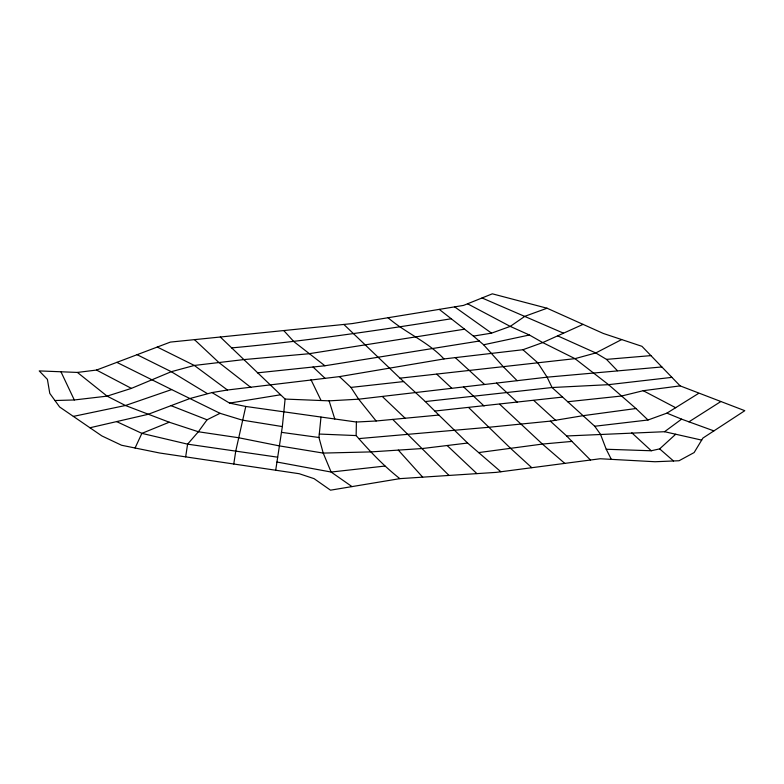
<?xml version="1.0" encoding="UTF-8"?>
<svg xmlns="http://www.w3.org/2000/svg" width="784" height="784" viewBox="0 0 784 784"><rect width="100%" height="100%" fill="white"/><g stroke="black" fill="none" stroke-linecap="round" stroke-linejoin="round"><path stroke-width="1.18" d="M399.86 478.642L330.515 490.176L314.061 478.652L299.214 473.722L159.73 453.015L121.589 445.263L101.861 435.924L59.623 406.984L49.784 393.392L47.403 379.358L39.2 370.91L77.41 372.429L96.52 370.058L170.383 342.089L352.026 323.616L463.52 305.417L492.332 293.824L547.056 308.22L603.327 333.465L641.959 346.322L680.13 385.875L744.8 410.689L702.905 438.08L694.134 452.564L679.042 460.747L655.012 461.737L600.172 458.748L496.292 472.36L399.86 478.642C383.709 465.98 369.607 451.006 356.142 435.571L356.397 422.027L245.784 406.465L229.555 403.103L212.013 392.578L189.944 398.517L148.127 414.315L89.954 427.76M220.324 337.012L285.102 399.076L282.348 426.584L275.703 470.233M351.987 486.599L331.122 472.037L323.214 453.083L318.951 437.501L320.979 417.117M185.661 456.866L187.592 444.156L198.362 431.759L207.045 419.793L220.049 413.315L242.246 420.116L282.348 426.584M233.769 464.01L235.768 450.967L245.784 406.465M135.073 448.007L141.884 433.366L169.236 422.213L198.362 431.759L238.61 437.737L279.408 445.9L323.214 453.083L370.861 451.907L422.292 448.536L467.607 443.038L500.868 471.762M212.013 392.578L227.448 390.011L339.472 376.614L443.969 358.945L522.918 349.733L537.706 362.698L547.114 377.173L552.054 387.521L594.723 426.251L600.505 434.297L606.218 449.252L651.288 450.761L659.648 448.879L675.71 434.228M358.807 438.609L489.216 427.241L550.329 421.126L566.675 435.973L664.567 431.71L681.58 419.146L713.891 430.896M688.93 421.841L720.633 401.673M594.723 426.251L648.015 419.999L666.91 413.139L698.544 393.431M621.653 339.56L595.762 352.957L574.986 358.651L399.987 378.172L343.853 324.449M583.051 324.37L542.734 342.579L522.918 349.733M54.939 400.516L74.294 399.967L107.104 396.136L131.408 388.384L171.294 371.694L194.334 365.452L243.716 359.601L308.788 353.76L464.579 329.192M547.056 308.22L524.927 316.275L510.237 326.399L491.558 333.141L473.409 336.101L439.246 309.376M220.049 413.315L171.647 389.579L125.44 405.504L73.353 416.392M680.13 385.875L643.223 390.706L621.683 395.998L567.724 401.741M473.409 336.101L483.64 344.774L529.406 335.003L542.734 342.579L574.986 358.651L608.551 384.67L635.971 408.523L648.015 419.999M550.329 421.126L583.071 415.677L635.971 408.523M229.555 403.103L280.525 394.773M257.417 372.851L324.909 365.765L479.485 341.001M451.251 318.765C378.309 330.397 305.182 341.226 231.603 347.9M478.671 452.584L542.42 444.067L571.938 441.412L590.401 459.963M285.102 399.076L329.104 400.849L358.651 399.193L547.114 377.173L661.872 366.961M434.855 411.051L562.579 397.076M671.908 377.359L608.551 384.67L552.054 387.521L425.291 401.555L399.987 378.172M339.472 376.614L350.948 387.414L403.662 381.573M384.973 466.059L331.122 472.037L276.958 462.031M356.397 422.027L376.124 420.988L438.873 415.05L467.607 443.038M557.64 335.846L595.762 352.957L606.493 359.376L650.926 355.622M319.294 434.052L356.142 435.571M281.466 432.347L318.951 437.501M277.693 457.19L187.592 444.156L141.884 433.366L116.61 421.596M664.567 431.71L701.68 440.108M169.236 422.213L125.44 405.504L107.104 396.136L77.41 372.429M171.059 405.671L207.045 419.793M666.91 413.139L681.58 419.146M482.042 297.959L563.529 333.19M529.406 335.003L510.237 326.399L467.558 303.79M157.29 347.047L194.334 365.452L227.448 390.011M137.082 354.701L171.294 371.694L207.133 393.49M116.855 362.365L171.647 389.579M643.223 390.706L675.71 407.739M96.52 370.058L131.408 388.384M454.622 306.867L491.558 333.141M324.909 365.765L293.814 341.579L283.759 330.564M388.041 317.736C405.602 332.965 428.005 341.736 443.969 358.945M250.86 387.443L218.854 362.482L194.471 339.639M564.705 463.315L542.42 444.067L499.731 404.279M659.648 448.879L673.495 460.972M533.806 400.467L555.787 420.479M531.768 467.676L510.609 448.37L468.773 407.69M496.517 383.072L517.313 402.31M455.328 357.651L484.532 384.454M631.796 432.817L651.288 450.761M463.471 386.786L484.081 406.004M436.766 374.193L451.643 388.1M313.061 367.02L324.929 378.192M447.096 445.479L476.917 473.624M382.69 396.871L405.161 418.244M425.291 401.555L438.873 415.05M449.007 475.447L392.725 419.42M517.156 380.691L503.338 366.755L483.64 344.774M566.675 435.973L571.938 441.412M606.493 359.376L617.429 370.724M398.311 450.104L422.674 477.162M376.124 420.988L358.651 399.193L350.948 387.414M606.218 449.252L611.334 459.355M310.993 379.701L320.95 400.261M60.956 371.773L74.294 399.967M329.104 400.849L334.797 419.028"/></g></svg>
